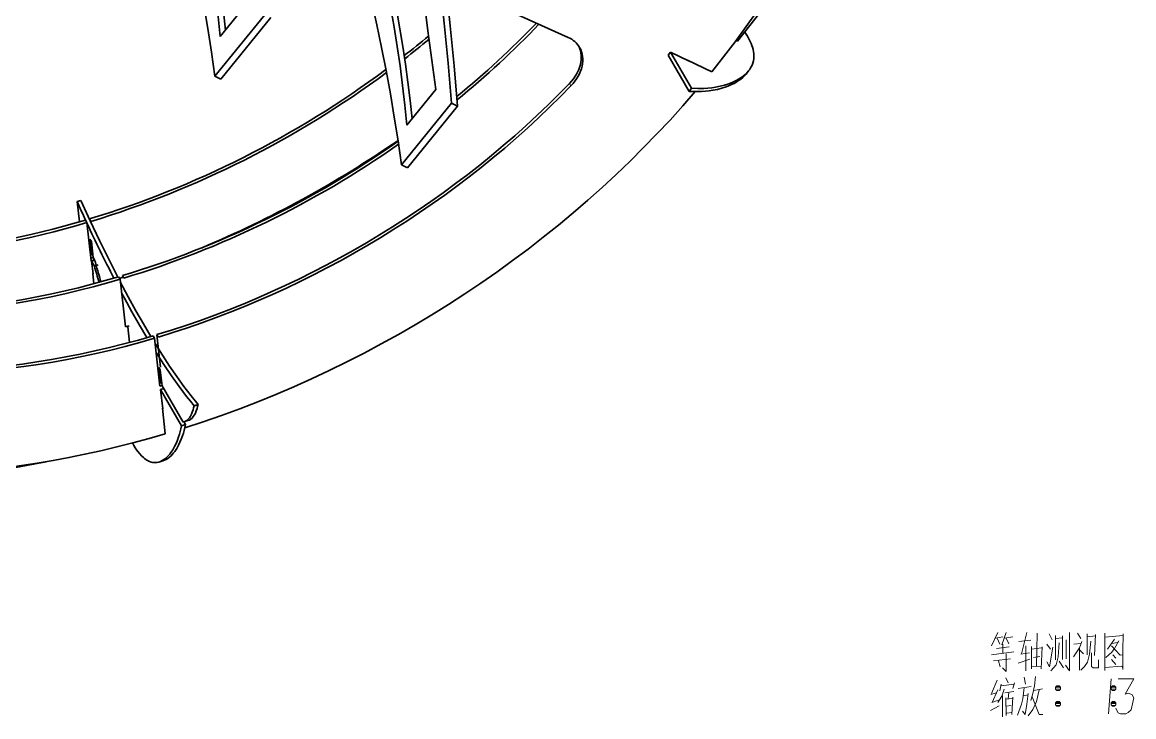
# Model space of a CAD drawing. Extents: x 95 to 1141, y 12 to 831.
# Drawn here: x 330.6 to 419.7, y 503.9 to 559.5 of the extents above; entities that cross this region are included whole.
import ezdxf

# ---------------------------------------------------------------- set-up
doc = ezdxf.new("R2010")
doc.units = 0

msp = doc.modelspace()

# ---------------------------------------------------------------- linework, layer by layer
at = {"color": 7, "lineweight": 35, "ltscale": 0.268576}
msp.add_line((364.516, 562.746), (374.312, 558.335), dxfattribs=at)
at = {"color": 7, "lineweight": 35, "ltscale": 0.091983}
msp.add_line((346.429, 558.406), (348.751, 561.26), dxfattribs=at)
at = {"color": 7, "lineweight": 35, "ltscale": 0.158825}
for p, q in [((346, 555.226), (350.009, 560.154)), ((346.483, 554.997), (350.492, 559.925)), ((360.96, 548.126), (364.969, 553.054))]:
    msp.add_line(p, q, dxfattribs=at)
at = {"color": 7, "lineweight": 35, "ltscale": 0.003374}
msp.add_line((387.885, 558.025), (387.763, 558.083), dxfattribs=at)
at = {"color": 7, "lineweight": 35, "ltscale": 0.007941}
for p, q in [((382.518, 557.153), (382.317, 556.906)), ((388.772, 555.648), (388.572, 555.401)), ((384.209, 554.256), (384.008, 554.01))]:
    msp.add_line(p, q, dxfattribs=at)
at = {"color": 7, "lineweight": 35, "ltscale": 0.083842}
for p, q in [((382.317, 556.906), (384.008, 554.01)), ((382.518, 557.153), (384.209, 554.256)), ((341.765, 530.414), (343.456, 527.518)), ((341.638, 530.113), (343.329, 527.216))]:
    msp.add_line(p, q, dxfattribs=at)
at = {"color": 7, "lineweight": 35, "ltscale": 0.040047}
msp.add_line((383.965, 556.466), (382.518, 557.153), dxfattribs=at)
at = {"color": 7, "lineweight": 35, "ltscale": 0.053417}
msp.add_line((385.82, 555.585), (383.89, 556.501), dxfattribs=at)
at = {"color": 7, "lineweight": 35, "ltscale": 0.013355}
for p, q in [((346.483, 554.997), (346, 555.226)), ((361.442, 547.896), (360.96, 548.126))]:
    msp.add_line(p, q, dxfattribs=at)
at = {"color": 7, "lineweight": 13, "ltscale": 0.00559}
msp.add_line((374.537, 554.452), (374.424, 554.645), dxfattribs=at)
at = {"color": 7, "lineweight": 35, "ltscale": 0.091984}
msp.add_line((361.389, 551.306), (363.711, 554.16), dxfattribs=at)
at = {"color": 7, "lineweight": 35, "ltscale": 0.158826}
msp.add_line((361.442, 547.896), (365.452, 552.825), dxfattribs=at)
at = {"color": 7, "lineweight": 35, "ltscale": 0.013354}
msp.add_line((365.452, 552.825), (364.969, 553.054), dxfattribs=at)
at = {"color": 7, "lineweight": 35, "ltscale": 0.008149}
for p, q in [((335.262, 545.27), (334.95, 545.177)), ((338.823, 535.132), (339.135, 535.226))]:
    msp.add_line(p, q, dxfattribs=at)
at = {"color": 7, "lineweight": 35, "ltscale": 0.041016}
msp.add_line((334.95, 545.177), (335.134, 543.547), dxfattribs=at)
at = {"color": 7, "lineweight": 35, "ltscale": 0.00559}
for p, q in [((335.741, 543.498), (335.629, 543.691)), ((336.054, 543.591), (335.941, 543.784)), ((335.983, 542.173), (336.095, 541.979)), ((338.39, 538.961), (338.277, 539.154)), ((338.702, 539.054), (338.59, 539.247)), ((341.151, 534.23), (341.039, 534.423)), ((341.464, 534.323), (341.351, 534.516))]:
    msp.add_line(p, q, dxfattribs=at)
at = {"color": 7, "lineweight": 35, "ltscale": 0.077051}
msp.add_line((335.741, 543.498), (336.088, 540.436), dxfattribs=at)
at = {"color": 7, "lineweight": 35, "ltscale": 0.032105}
for p, q in [((336.127, 540.896), (335.983, 542.173)), ((336.095, 541.979), (336.24, 540.703)), ((341.621, 531.691), (341.765, 530.414))]:
    msp.add_line(p, q, dxfattribs=at)
at = {"color": 7, "lineweight": 35, "ltscale": 0.005626}
msp.add_line((336.013, 541.091), (336.127, 540.896), dxfattribs=at)
at = {"color": 7, "lineweight": 35, "ltscale": 0.002293}
msp.add_line((336.215, 540.923), (336.127, 540.896), dxfattribs=at)
at = {"color": 7, "lineweight": 35, "ltscale": 0.002163}
msp.add_line((336.224, 540.838), (336.181, 540.913), dxfattribs=at)
at = {"color": 7, "lineweight": 35, "ltscale": 0.004602}
for p, q in [((336.063, 540.655), (336.239, 540.708)), ((341.56, 530.622), (341.736, 530.674)), ((341.584, 530.402), (341.761, 530.455))]:
    msp.add_line(p, q, dxfattribs=at)
at = {"color": 7, "lineweight": 35, "ltscale": 0.006852}
msp.add_line((336.088, 540.436), (336.35, 540.514), dxfattribs=at)
at = {"color": 7, "lineweight": 35, "ltscale": 0.006514}
msp.add_line((336.362, 540.476), (336.112, 540.402), dxfattribs=at)
at = {"color": 7, "lineweight": 35, "ltscale": 0.011179}
msp.add_line((336.112, 540.402), (336.338, 540.015), dxfattribs=at)
at = {"color": 7, "lineweight": 35, "ltscale": 0.025683}
msp.add_line((336.228, 539.381), (336.112, 540.402), dxfattribs=at)
at = {"color": 7, "lineweight": 35, "ltscale": 0.005589}
for p, q in [((336.24, 540.703), (336.352, 540.51)), ((341.508, 531.884), (341.621, 531.691))]:
    msp.add_line(p, q, dxfattribs=at)
at = {"color": 7, "lineweight": 35, "ltscale": 0.00815}
for p, q in [((336.65, 540.109), (336.338, 540.015)), ((344.644, 528.917), (344.332, 528.824)), ((343.839, 527.629), (343.527, 527.535)), ((343.641, 527.31), (343.329, 527.216)), ((341.823, 524.402), (341.51, 524.308))]:
    msp.add_line(p, q, dxfattribs=at)
at = {"color": 7, "lineweight": 35, "ltscale": 0.000526442}
msp.add_line((336.223, 539.422), (336.203, 539.416), dxfattribs=at)
at = {"color": 7, "lineweight": 35, "ltscale": 0.020603}
msp.add_line((336.296, 538.597), (336.203, 539.416), dxfattribs=at)
at = {"color": 7, "lineweight": 35, "ltscale": 0.001043}
msp.add_line((336.207, 539.417), (336.228, 539.381), dxfattribs=at)
at = {"color": 7, "lineweight": 35, "ltscale": 0.096313}
msp.add_line((338.39, 538.961), (338.823, 535.132), dxfattribs=at)
at = {"color": 7, "lineweight": 35, "ltscale": 0.031572}
msp.add_line((339.004, 535.145), (339.146, 533.89), dxfattribs=at)
at = {"color": 7, "lineweight": 35, "ltscale": 0.0963}
msp.add_line((341.151, 534.23), (341.584, 530.402), dxfattribs=at)
at = {"color": 7, "lineweight": 35, "ltscale": 0.065217}
msp.add_line((341.644, 531.924), (341.351, 534.516), dxfattribs=at)
at = {"color": 7, "lineweight": 35, "ltscale": 0.031084}
msp.add_line((341.648, 530.648), (341.508, 531.884), dxfattribs=at)
at = {"color": 7, "lineweight": 35, "ltscale": 0.004591}
msp.add_line((341.539, 530.802), (341.632, 530.643), dxfattribs=at)
at = {"color": 7, "lineweight": 35, "ltscale": 0.000390082}
msp.add_line((341.558, 530.769), (341.543, 530.765), dxfattribs=at)
at = {"color": 7, "lineweight": 35, "ltscale": 0.006744}
msp.add_line((341.897, 530.19), (341.638, 530.113), dxfattribs=at)
at = {"color": 7, "lineweight": 35, "ltscale": 0.03851}
msp.add_line((341.811, 528.582), (341.638, 530.113), dxfattribs=at)
at = {"color": 7, "lineweight": 35, "ltscale": 0.000526738}
msp.add_line((341.787, 528.615), (341.807, 528.621), dxfattribs=at)
at = {"color": 7, "lineweight": 35, "ltscale": 0.051369}
msp.add_line((342.017, 526.574), (341.787, 528.615), dxfattribs=at)
at = {"color": 7, "lineweight": 35, "ltscale": 0.001002}
msp.add_line((341.791, 528.617), (341.811, 528.582), dxfattribs=at)
at = {"color": 7, "lineweight": 35, "ltscale": 0.00641}
msp.add_line((343.512, 527.531), (343.641, 527.31), dxfattribs=at)
at = {"color": 7, "lineweight": 35}
for points in [[(359.935, 593.293), (360.422, 590.332), (360.891, 587.358), (361.343, 584.372), (361.778, 581.373), (362.195, 578.362), (362.594, 575.338), (362.99, 572.195), (363.367, 569.038), (363.725, 565.867), (364.064, 562.684), (364.384, 559.487), (364.686, 556.277), (364.969, 553.054)], [(360.417, 593.064), (360.904, 590.103), (361.374, 587.129), (361.826, 584.143), (362.26, 581.144), (362.677, 578.133), (363.077, 575.109), (363.472, 571.966), (363.849, 568.809), (364.207, 565.638), (364.546, 562.455), (364.867, 559.258), (365.169, 556.048), (365.452, 552.825)], [(336.555, 590.045), (337.22, 588.477), (337.864, 586.891), (338.488, 585.287), (339.092, 583.664), (339.675, 582.023), (340.239, 580.364), (340.782, 578.686), (341.305, 576.99), (341.807, 575.276), (342.289, 573.545), (342.751, 571.795), (343.193, 570.027), (343.615, 568.241), (344.016, 566.437), (344.397, 564.614), (344.758, 562.773), (345.099, 560.914), (345.419, 559.036), (345.72, 557.14), (346, 555.226)], [(351.515, 582.944), (352.18, 581.377), (352.824, 579.791), (353.448, 578.186), (354.052, 576.564), (354.635, 574.923), (355.198, 573.263), (355.742, 571.586), (356.264, 569.89), (356.767, 568.176), (357.249, 566.444), (357.711, 564.695), (358.153, 562.927), (358.574, 561.141), (358.976, 559.336), (359.357, 557.514), (359.718, 555.673), (360.059, 553.813), (360.379, 551.936), (360.68, 550.04), (360.96, 548.126)], [(343.33, 575.49), (343.675, 574.236), (344.002, 572.968), (344.312, 571.687), (344.604, 570.392), (344.879, 569.083), (345.137, 567.761), (345.408, 566.246), (345.657, 564.713), (345.883, 563.163), (346.087, 561.595), (346.269, 560.009), (346.429, 558.406)], [(343.813, 575.261), (344.157, 574.007), (344.484, 572.739), (344.794, 571.458), (345.087, 570.163), (345.362, 568.854), (345.619, 567.532), (345.87, 566.133), (346.103, 564.719), (346.316, 563.29), (346.51, 561.846), (346.685, 560.387), (346.841, 558.913)], [(361.698, 572.578), (361.871, 570.319), (362.062, 568.072), (362.273, 565.839), (362.502, 563.618), (362.771, 561.231), (363.062, 558.859), (363.375, 556.502), (363.711, 554.16)], [(358.29, 568.39), (358.635, 567.136), (358.962, 565.868), (359.271, 564.587), (359.564, 563.292), (359.839, 561.983), (360.096, 560.661), (360.368, 559.146), (360.616, 557.613), (360.843, 556.062), (361.047, 554.494), (361.229, 552.909), (361.389, 551.306)], [(358.773, 568.161), (359.117, 566.907), (359.444, 565.639), (359.754, 564.358), (360.046, 563.063), (360.321, 561.754), (360.579, 560.432), (360.83, 559.033), (361.062, 557.619), (361.276, 556.19), (361.47, 554.745), (361.645, 553.286), (361.801, 551.812)], [(388.47, 558.755), (388.677, 558.434), (388.848, 558.126), (388.984, 557.833), (389.039, 557.691), (389.086, 557.552), (389.136, 557.373), (389.172, 557.199), (389.194, 557.031), (389.204, 556.828), (389.193, 556.634), (389.164, 556.449), (389.117, 556.272), (389.061, 556.122), (388.993, 555.979), (388.913, 555.842), (388.845, 555.743), (388.772, 555.648)], [(388.572, 555.401), (388.443, 555.256), (388.302, 555.12), (388.149, 554.992), (388.026, 554.901), (387.899, 554.815), (387.764, 554.733), (387.623, 554.654), (387.466, 554.575), (387.304, 554.5), (386.979, 554.372), (386.639, 554.263), (386.285, 554.172), (385.919, 554.1), (385.617, 554.056), (385.309, 554.023), (384.994, 554.003), (384.753, 553.995), (384.508, 553.993), (384.008, 554.01)], [(388.772, 555.648), (388.644, 555.503), (388.502, 555.366), (388.349, 555.238), (388.227, 555.148), (388.099, 555.062), (387.964, 554.979), (387.824, 554.901), (387.667, 554.821), (387.504, 554.747), (387.179, 554.619), (386.839, 554.509), (386.485, 554.419), (386.119, 554.347), (385.818, 554.302), (385.509, 554.27), (385.194, 554.249), (384.953, 554.241), (384.709, 554.239), (384.209, 554.256)], [(335.262, 545.27), (336.009, 543.639), (336.749, 542.073), (337.484, 540.571), (338.212, 539.134)], [(338.414, 538.745), (339.056, 537.535), (339.662, 536.434), (340.262, 535.379), (340.859, 534.37)], [(338.513, 537.873), (338.744, 537.442), (339.349, 536.341), (339.949, 535.287), (340.545, 534.279)], [(341.199, 533.812), (341.784, 532.882), (342.365, 531.998), (342.941, 531.159), (343.513, 530.366), (344.081, 529.619), (344.644, 528.917)], [(341.281, 533.088), (341.901, 532.132), (342.516, 531.227), (343.126, 530.374), (343.43, 529.967), (343.732, 529.573), (344.033, 529.192), (344.332, 528.824)], [(343.527, 527.535), (343.644, 527.582), (343.754, 527.651), (343.857, 527.742), (343.951, 527.855), (344.039, 527.989), (344.116, 528.139), (344.186, 528.31), (344.25, 528.5), (344.293, 528.656), (344.332, 528.824)], [(343.839, 527.629), (343.957, 527.676), (344.066, 527.745), (344.169, 527.835), (344.264, 527.948), (344.351, 528.082), (344.429, 528.233), (344.499, 528.403), (344.562, 528.593), (344.605, 528.75), (344.644, 528.917)], [(341.51, 524.308), (341.647, 524.358), (341.78, 524.424), (341.909, 524.505), (342.04, 524.605), (342.167, 524.719), (342.289, 524.847), (342.377, 524.951), (342.462, 525.062), (342.622, 525.302), (342.771, 525.567), (342.886, 525.804), (342.992, 526.057), (343.089, 526.325), (343.155, 526.532), (343.217, 526.747), (343.275, 526.978), (343.329, 527.216)], [(341.823, 524.402), (341.959, 524.451), (342.092, 524.517), (342.221, 524.598), (342.353, 524.698), (342.48, 524.813), (342.601, 524.941), (342.689, 525.045), (342.774, 525.155), (342.935, 525.396), (343.083, 525.66), (343.198, 525.898), (343.304, 526.15), (343.401, 526.418), (343.467, 526.625), (343.529, 526.84), (343.588, 527.071), (343.641, 527.31)], [(339.378, 525.837), (339.494, 525.64), (339.61, 525.457), (339.721, 525.293), (339.832, 525.143), (339.98, 524.96), (340.126, 524.801), (340.271, 524.664), (340.366, 524.584), (340.46, 524.515), (340.553, 524.454), (340.645, 524.402), (340.767, 524.347), (340.887, 524.305), (341.005, 524.278), (341.09, 524.266), (341.175, 524.261), (341.261, 524.263), (341.346, 524.272), (341.51, 524.308)]]:
    msp.add_lwpolyline(points, dxfattribs=at)
at = {"color": 7, "lineweight": 13}
for points in [[(408.765, 510.656), (408.24, 509.571)], [(409.43, 510.656), (409.08, 509.676)], [(411.075, 510.656), (410.655, 508.941)], [(411.915, 510.586), (411.88, 509.256), (411.845, 507.926)], [(412.86, 510.551), (413.105, 510.061)], [(414.505, 510.656), (414.505, 509.116), (414.505, 507.576)], [(415.135, 510.586), (415.415, 510.166)], [(415.905, 510.551), (415.905, 508.871)], [(417.34, 510.586), (417.34, 509.116), (417.34, 507.611)], [(417.34, 510.551), (417.34, 509.151), (417.34, 507.751)], [(418.775, 507.786), (418.775, 509.151), (418.81, 510.551)], [(408.555, 510.201), (409.15, 510.306)], [(408.905, 509.711), (408.695, 510.201)], [(409.15, 509.011), (409.15, 509.711)], [(409.29, 510.201), (409.955, 510.306)], [(409.43, 510.201), (409.64, 509.746)], [(410.445, 509.921), (411.39, 510.026)], [(412.685, 509.711), (412.965, 509.326)], [(413.385, 508.451), (413.385, 510.411)], [(413.385, 510.166), (413.945, 510.236)], [(413.665, 509.816), (413.595, 508.696)], [(413.945, 510.376), (413.945, 508.486)], [(414.225, 508.556), (414.225, 510.061)], [(415.485, 509.921), (415.31, 509.431), (414.82, 508.696)], [(414.855, 509.711), (415.415, 509.781)], [(416.57, 510.376), (415.905, 510.306)], [(416.22, 509.956), (416.115, 508.906)], [(416.5, 508.801), (416.57, 510.481)], [(418.81, 510.411), (417.34, 510.271)], [(418.11, 510.131), (417.55, 509.326)], [(417.9, 509.781), (418.355, 509.851)], [(418.11, 509.361), (418.46, 509.991)], [(410.025, 509.116), (408.24, 508.871)], [(408.66, 509.361), (409.675, 509.501)], [(409.43, 508.941), (409.43, 507.541)], [(410.585, 508.906), (411.285, 509.011)], [(411.005, 509.571), (411.005, 507.576)], [(411.46, 507.751), (411.46, 509.536)], [(411.46, 509.326), (412.265, 509.431)], [(412.3, 509.501), (412.23, 507.751)], [(413.175, 509.466), (412.895, 507.891)], [(415.31, 509.431), (415.31, 507.646)], [(415.31, 509.256), (415.625, 508.941)], [(416.115, 508.906), (415.94, 508.276)], [(416.255, 507.926), (416.255, 509.011)], [(417.41, 508.661), (417.9, 509.081)], [(417.865, 509.571), (418.565, 508.836)], [(417.9, 509.081), (418.11, 509.361)], [(417.97, 508.871), (418.215, 508.591)], [(418.565, 508.836), (418.74, 508.871)], [(408.415, 508.381), (409.78, 508.556)], [(408.8, 508.381), (408.94, 507.891)], [(411.32, 508.521), (410.375, 508.206)], [(411.46, 507.891), (412.23, 507.961)], [(411.6, 508.661), (412.125, 508.731)], [(412.895, 507.891), (412.685, 508.311)], [(413, 507.576), (413.42, 508.066)], [(413.42, 508.066), (413.595, 508.696)], [(414.015, 507.821), (413.665, 508.346)], [(414.505, 507.576), (414.19, 508.031)], [(415.415, 507.646), (415.695, 507.926)], [(415.695, 507.926), (415.94, 508.276)], [(416.395, 507.821), (416.255, 507.926)], [(416.815, 508.451), (416.815, 507.821)], [(417.34, 507.856), (418.705, 507.961)], [(417.865, 508.486), (418.215, 508.101)], [(418.775, 507.681), (418.775, 507.786), (418.705, 507.961)], [(409.43, 507.576), (409.43, 507.541), (409.115, 507.821)], [(409.395, 507.016), (409.57, 506.631)], [(410.865, 507.086), (410.97, 506.526)], [(411.775, 507.121), (411.705, 506.386)], [(416.815, 507.821), (416.395, 507.821)], [(408.695, 506.841), (408.24, 505.756)], [(409.01, 506.526), (408.905, 505.966)], [(409.01, 506.386), (410.06, 506.526)], [(409.255, 506.106), (409.08, 505.546)], [(410.095, 506.631), (409.955, 506.176)], [(410.865, 506.246), (410.76, 505.336), (410.655, 504.916), (410.34, 504.041)], [(410.375, 506.176), (411.425, 506.316)], [(411.705, 506.386), (411.565, 505.756)], [(411.635, 506.001), (412.335, 506.141)], [(413.385, 506.211), (413.77, 506.211)], [(413.42, 506.316), (413.735, 506.316)], [(417.83, 506.946), (417.725, 505.546), (417.62, 504.146)], [(417.83, 506.211), (418.215, 506.211)], [(417.865, 506.316), (418.18, 506.316)], [(418.215, 504.601), (418.285, 504.391), (418.39, 504.216), (418.6, 504.146), (419.02, 504.146), (419.195, 504.251), (419.44, 504.461), (419.65, 505.406), (419.51, 505.651), (419.23, 505.791), (418.95, 505.721), (419.65, 506.946), (418.39, 506.946)], [(408.625, 505.826), (408.205, 505.686)], [(408.275, 505.056), (408.8, 505.231)], [(408.765, 506.071), (408.31, 505.056)], [(409.08, 505.546), (408.765, 505.056)], [(409.115, 505.616), (409.115, 503.901)], [(409.325, 505.826), (410.025, 505.931)], [(409.395, 505.406), (409.43, 504.006)], [(409.395, 505.301), (409.92, 505.371)], [(409.64, 505.861), (409.57, 505.301)], [(409.955, 505.476), (409.885, 504.076)], [(411.18, 505.756), (411.075, 504.916), (410.935, 504.076), (410.725, 504.356)], [(410.795, 505.581), (411.18, 505.651)], [(411.565, 505.756), (411.39, 505.196)], [(411.495, 505.511), (412.055, 504.076)], [(412.055, 506.071), (411.845, 505.126)], [(413.42, 506.071), (413.735, 506.071)], [(417.865, 506.071), (418.18, 506.071)], [(408.17, 504.391), (408.87, 504.776)], [(409.43, 504.741), (409.815, 504.811)], [(411.565, 504.496), (411.18, 503.971)], [(411.845, 505.126), (411.565, 504.496)], [(413.385, 504.951), (413.77, 504.951)], [(413.42, 505.056), (413.735, 505.056)], [(413.42, 504.811), (413.735, 504.811)], [(417.83, 504.951), (418.215, 504.951)], [(417.865, 505.056), (418.18, 505.056)], [(417.865, 504.811), (418.18, 504.811)], [(409.885, 504.251), (409.465, 504.181)], [(412.055, 504.076), (412.37, 504.076)]]:
    msp.add_lwpolyline(points, dxfattribs=at)
for points in [[(413.49, 506.001), (413.665, 506.001), (413.77, 506.106), (413.77, 506.281), (413.665, 506.386), (413.49, 506.386), (413.385, 506.281), (413.385, 506.106)], [(417.935, 506.001), (418.11, 506.001), (418.215, 506.106), (418.215, 506.281), (418.11, 506.386), (417.935, 506.386), (417.83, 506.281), (417.83, 506.106)], [(413.49, 504.741), (413.665, 504.741), (413.77, 504.846), (413.77, 505.021), (413.665, 505.126), (413.49, 505.126), (413.385, 505.021), (413.385, 504.846)], [(417.935, 504.741), (418.11, 504.741), (418.215, 504.846), (418.215, 505.021), (418.11, 505.126), (417.935, 505.126), (417.83, 505.021), (417.83, 504.846)]]:
    msp.add_lwpolyline(points, close=True, dxfattribs=at)
at = {"color": 7, "lineweight": 35}
for centre, radius, start, end in [((473.518, 607.649), 152, 204.26793, 204.88364), ((446.355, 594.862), 121.978, 204.93682, 207.2336), ((422.019, 563.474), 88.835, 195.31197, 196.18838), ((430.564, 567.046), 97.877, 195.73022, 196.80301), ((343.327, 528.205), 0.699, 280.63232, 286.60747)]:
    msp.add_arc(centre, radius, start, end, dxfattribs=at)
for centre, major_axis, start_param, end_param in [((333.495, 583.669), (64.772, 37.811), 5.183549, 5.899084), ((336.256, 578.938), (59.014, 34.45), 5.183766, 5.930682), ((333.383, 583.862), (50.378, 29.408), 4.926177, 5.078022), ((333.496, 583.669), (50.378, 29.408), 4.924167, 5.080455), ((330.733, 588.4), (50.378, 29.408), 4.891594, 4.934698), ((330.846, 588.207), (50.378, 29.408), 4.889941, 4.93292), ((372.35, 555.851), (2.879, 1.68), 6.283173, 6.769576), ((372.237, 556.044), (2.879, 1.68), 5.075432, 6.238119), ((372.35, 555.851), (2.879, 1.68), 5.075432, 6.283173), ((330.733, 588.4), (50.378, 29.408), 4.398786, 4.859668), ((330.846, 588.207), (50.378, 29.408), 4.398786, 4.858236), ((336.144, 579.132), (50.378, 29.408), 4.398786, 5.075432), ((336.256, 578.938), (50.378, 29.408), 4.398786, 5.075432), ((336.256, 578.938), (59.014, 34.45), 4.417969, 5.152052), ((333.383, 583.862), (50.378, 29.408), 4.398773, 4.824275), ((333.496, 583.669), (50.378, 29.408), 4.398773, 4.822692), ((330.846, 588.207), (56.135, 32.769), 4.536777, 4.81314), ((336.256, 578.938), (59.014, 34.45), 3.141639, 4.393489), ((330.733, 588.4), (50.378, 29.408), 3.883847, 4.393071), ((330.846, 588.207), (50.378, 29.408), 3.878997, 4.393071), ((333.382, 583.862), (50.378, 29.408), 3.771458, 4.393083), ((330.846, 588.207), (56.135, 32.769), 4.426798, 4.430972), ((333.494, 583.669), (50.378, 29.408), 3.766736, 4.393083), ((336.144, 579.132), (50.378, 29.408), 3.716424, 4.393071), ((336.256, 578.938), (50.378, 29.408), 3.716424, 4.393071), ((333.495, 583.669), (64.772, 37.811), 3.834623, 4.289292)]:
    msp.add_ellipse(centre, major_axis=major_axis, ratio=0.741704, start_param=start_param, end_param=end_param, dxfattribs=at)

doc.saveas('drawing.dxf')
